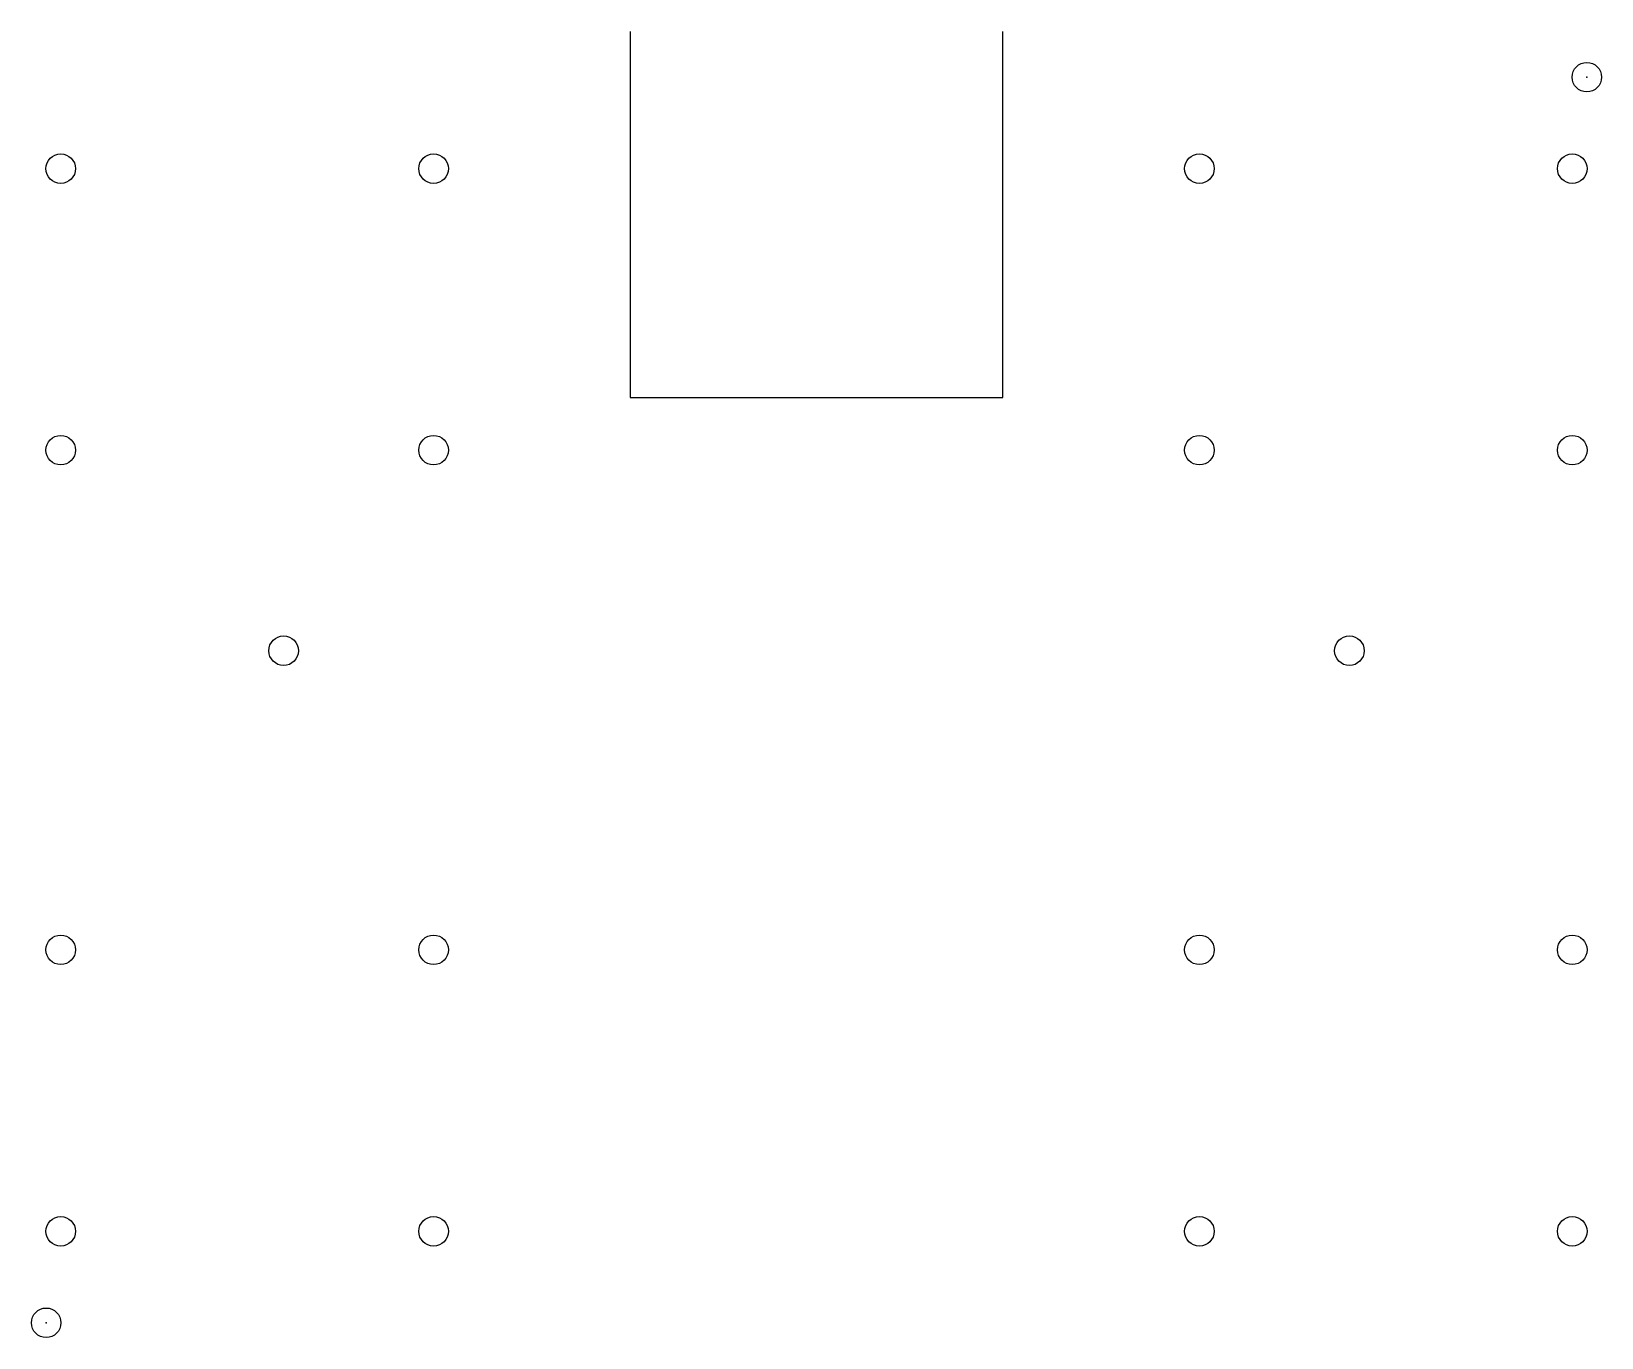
# Model space of a CAD drawing. Header units: millimetres. Extents: x -112 to 112, y -91 to 95.
import ezdxf

# ---------------------------------------------------------------- set-up
doc = ezdxf.new("R2010")
doc.units = ezdxf.units.MM
doc.header["$PDSIZE"] = -1

msp = doc.modelspace()

# ---------------------------------------------------------------- linework, layer by layer
at = {"color": 7, "linetype": 'Continuous', "lineweight": 25}
for p, q in [((-26.5, 95), (-26.5, 43)), ((26.5, 43), (26.5, 95)), ((-26.5, 43), (26.5, 43))]:
    msp.add_line(p, q, dxfattribs=at)
for centre in [(109.5, 88.5), (-107.43, 75.5), (-54.43, 75.5), (54.43, 75.5), (107.43, 75.5), (-107.43, 35.5), (-54.43, 35.5), (54.43, 35.5), (107.43, 35.5), (-75.75, 7), (75.75, 7), (-107.43, -35.5), (-54.43, -35.5), (54.43, -35.5), (107.43, -35.5), (-107.43, -75.5), (-54.43, -75.5), (54.43, -75.5), (107.43, -75.5), (-109.5, -88.5)]:
    msp.add_circle(centre, 2.1, dxfattribs=at)
at = {"color": 7, "linetype": 'Continuous'}
for p in [(109.5, 88.5), (-109.5, -88.5)]:
    msp.add_point(p, dxfattribs=at)

doc.saveas('drawing.dxf')
